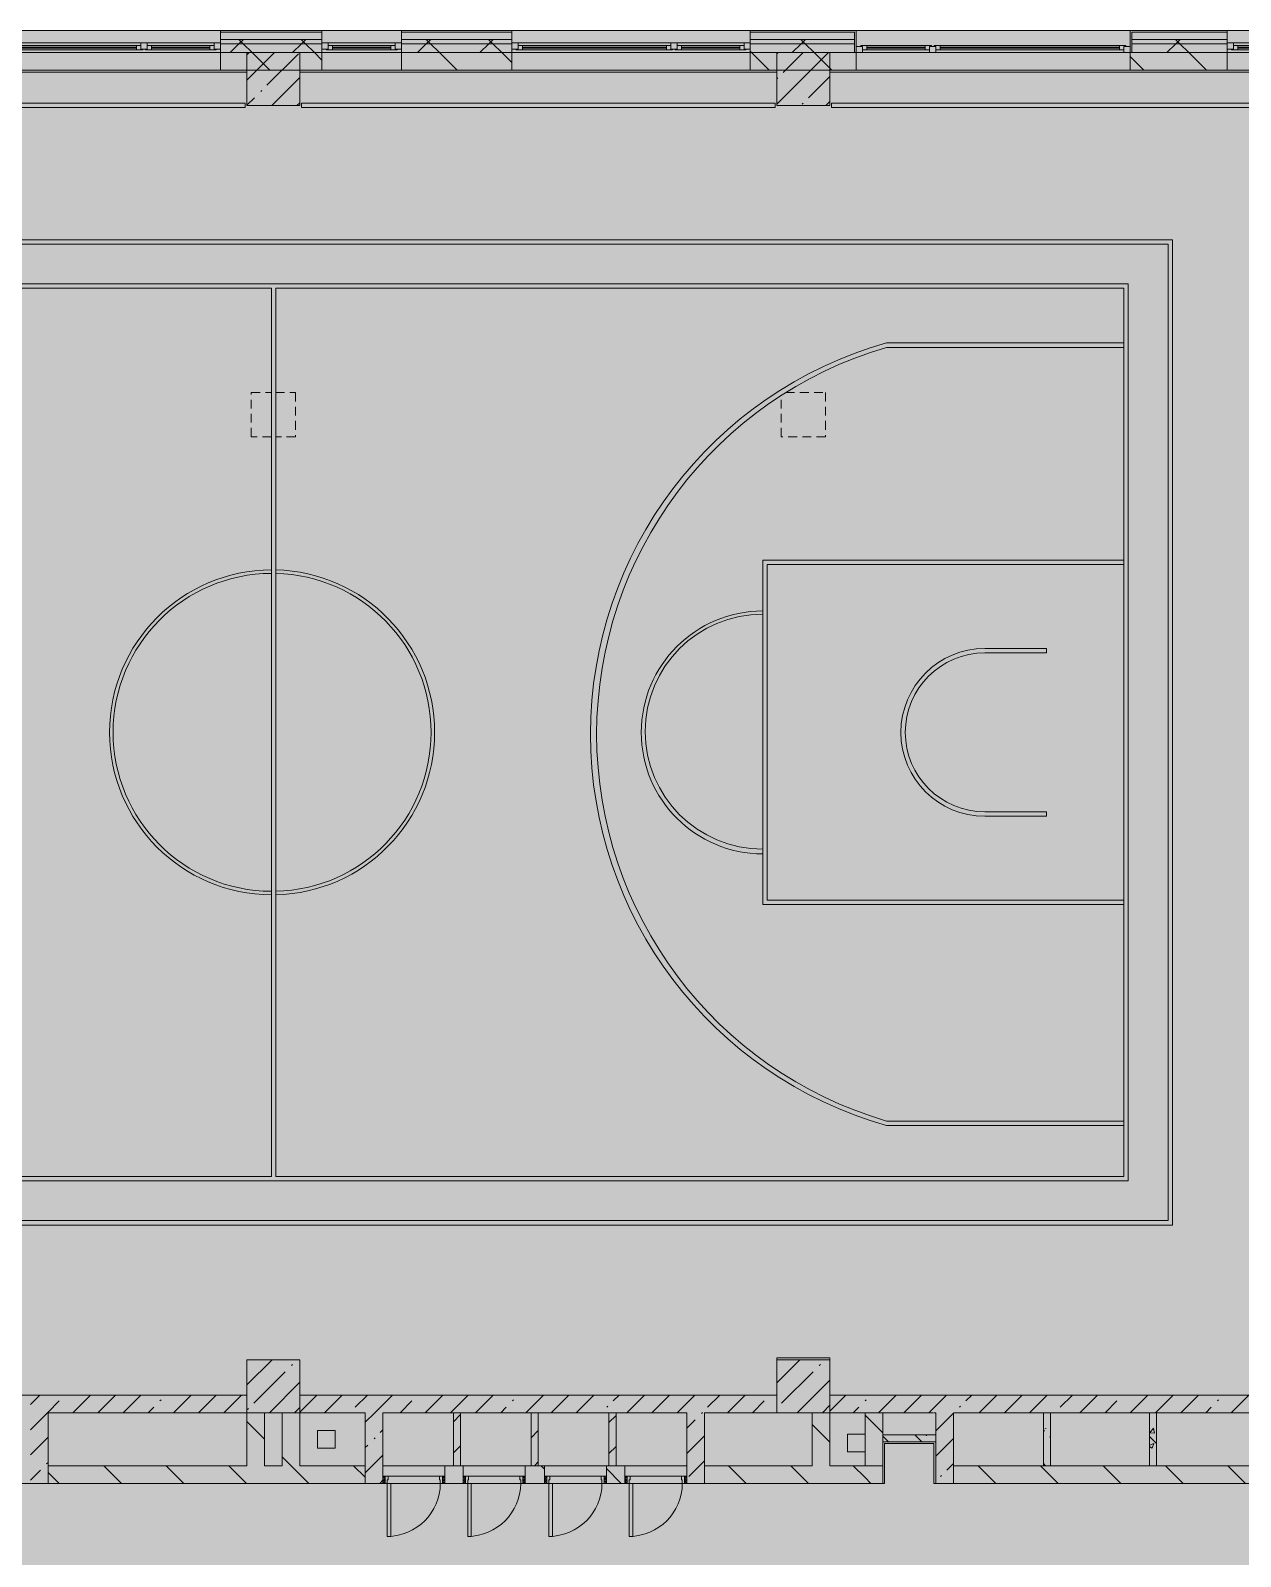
# Model space of a CAD drawing. Header units: millimetres. Extents: x 35143 to 244272, y -8553 to 29000.
# Drawn here: x 168972 to 182672, y 10072 to 27350 of the extents above; entities that cross this region are included whole.
import ezdxf

# ---------------------------------------------------------------- set-up
doc = ezdxf.new("R2010")
doc.units = ezdxf.units.MM
doc.linetypes.add('200_ШТРИХ__ш1_п0_6_', pattern=[160, 100, -60])
doc.layers.add('A-DETL-GENF-6', color=7, linetype='Continuous', lineweight=9, true_color=0xc0c0c0, transparency=0.4)
for name, color, linetype, lineweight in [('A-DETL-MBND-1', 7, '200_ШТРИХ__ш1_п0_6_', 9), ('A-WALL-4', 7, 'Continuous', 5), ('I-WALL-5', 7, 'Continuous', 5), ('S-COLS-1', 7, 'Continuous', 5)]:
    doc.layers.add(name, color=color, linetype=linetype, lineweight=lineweight)
for name, color, linetype, lineweight, true_color in [('A-DOOR-3', 7, 'Continuous', 5, 0xaaaaaa), ('A-DOOR-4', 7, 'Continuous', 5, 0xe2e2e2), ('A-DOOR-5', 7, 'Continuous', 5, 0xb7b7b7), ('A-DOOR-FRAM-3', 7, 'Continuous', 5, 0xe2e2e2), ('A-DOOR-FRAM-4', 7, 'Continuous', 5, 0xaaaaaa), ('A-DOOR-FRAM-5', 7, 'Continuous', 5, 0xb7b7b7), ('A-FLOR-3', 7, 'Continuous', 5, 0xb7b7b7), ('A-GLAZ-2', 7, 'Continuous', 5, 0x737373), ('A-WALL-5', 7, 'Continuous', 9, 0x737373), ('A-WALL-6', 7, 'Continuous', 5, 0x737373), ('I-WALL-6', 7, 'Continuous', 5, 0x737373), ('I-WALL-7', 7, 'Continuous', 5, 0x787878), ('S-COLS-2', 7, 'Continuous', 5, 0x737373)]:
    doc.layers.add(name, color=color, linetype=linetype, lineweight=lineweight, true_color=true_color)
pattern_1 = [(135, (117261.9, 0), (-353.5534, -353.5534), [])]
pattern_2 = [(45, (117261.88, 0), (-285.1231, 285.1231), []), (45, (117547, 0), (-285.1231, 285.1231), [504.031, -100.806, 16.764, -84.042])]
pattern_3 = [(45, (117261.9, 0), (-353.5534, 353.5534), []), (135, (117261.9, 0), (-353.5534, -353.5534), [])]
pattern_4 = [(135, (117261.9, 0), (-377.1708, -377.1708), [533.4, -88.9, 17.78, -88.9]), (135, (117261.9, 376.94), (-377.1708, -377.1708), []), (50, (117261.9, 0), (637.6445, -55.7866), [66.675, -733.425]), (355, (117261.9, 0), (-123.3494, 668.699), [53.34, -586.74]), (100.451, (117315, -4.65), (514.299, 612.908), [56.665, -623.315]), (46.184, (117261.9, 177.8), (948.776, -147.15), [100.012, -1100.137]), (96.636, (117340.9, 165.5), (830.909, 865.997), [84.998, -934.973]), (351.184, (117261.9, 177.8), (830.918, 865.988), [80.01, -880.11]), (21, (117350.8, 133.35), (530.6506, -357.9283), [66.675, -733.425]), (326, (117350.8, 133.35), (216.308, 644.6585), [53.34, -586.74]), (71.451, (117395, 103.5), (746.9596, 286.7243), [56.665, -623.315]), (37.5, (117261.88, 0), (10.8105, 295.9426), [16.764, -562.864, 16.764, -578.866, -588.962]), (37.5, (117261.88, 0), (10.8105, 295.9426), [-1175.258, 16.764, -572.198]), (7.5, (117261.88, 0), (233.8692, 350.6318), [16.764, -322.834, 16.764, -549.529, -224.472]), (7.5, (117261.88, 0), (233.8692, 350.6318), [-905.891, 16.764, -207.708]), (327.5, (117063.63, 0), (474.5678, -20.0513), [16.764, -205.486, 16.764, -676.656, -920.115]), (327.5, (117063.63, 0), (474.5678, -20.0513), [-915.67, 16.764, -903.351]), (317.5, (116974.73, 0), (518.4522, 88.9934), [16.764, -272.161, 16.764, -443.738, -653.415]), (317.5, (116974.73, 0), (518.4522, 88.9934), [-749.427, 16.764, -636.651])]
pattern_5 = [(45, (117261.88, 0), (-176.7767, 176.7767), [])]
pattern_6 = [(135, (1951.41, 164.685), (-14.14214, -14.14214), []), (225, (1951.41, 164.685), (14.14214, -14.14214), [])]
pattern_7 = [(45, (-171.384, 164.685), (-14.1421, 14.1421), []), (135, (-171.384, 164.685), (-14.1421, -14.1421), [])]

# ---------------------------------------------------------------- blocks, each defined once
blk = doc.blocks.new('BSC_Колонна _Прямоугольная - 600х600-23205375-2_1_2_птичка')
at = {"layer": 'S-COLS-1'}
h = blk.add_hatch(dxfattribs=at)
h.set_pattern_fill('FP_102', color=256, style=0, pattern_type=2)
h.set_pattern_definition([(45, (-54460, -12000), (-285.123, 285.123), []), (45, (-54174.88, -12000), (-285.123, 285.123), [504.031, -100.806, 16.764, -84.042])])
h.paths.add_polyline_path([(-300, -300), (300, -300), (300, 300), (-300, 300)])
at = {"layer": 'S-COLS-2'}
for p, q in [((300, 300), (-300, 300)), ((-300, 300), (-300, -300)), ((300, -300), (300, 300)), ((-300, -300), (300, -300))]:
    blk.add_line(p, q, dxfattribs=at)
blk = doc.blocks.new('BSC_Колонна _Прямоугольная - 600х600-V107-2_1_2_птичка')
at = {"layer": 'S-COLS-1'}
h = blk.add_hatch(dxfattribs=at)
h.set_pattern_fill('FP_115', color=256, style=0, pattern_type=2)
h.set_pattern_definition([(45, (-60460, -12000), (-285.1231, 285.1231), []), (45, (-60174.88, -12000), (-285.1231, 285.1231), [504.031, -100.806, 16.764, -84.042])])
h.paths.add_polyline_path([(-300, -300), (300, -300), (300, 300), (-300, 300), (-300, -201)])
at = {"layer": 'S-COLS-2'}
for p, q in [((300, 300), (-300, 300)), ((-300, 300), (-300, -300)), ((300, -300), (300, 300)), ((-300, -300), (300, -300))]:
    blk.add_line(p, q, dxfattribs=at)
blk = doc.blocks.new('120_Окно_СКБ_2Ст - 120_Окно_СКБ_2Ст 2700х2500 _мал створка справа_ 2-23206922-2_1_2_птичка')
at = {"layer": 'A-GLAZ-2'}
for p, q in [((-1350, -75), (-1350, -5)), ((-1350, -5), (-1280, -5)), ((1350, -5), (-1350, -5)), ((-1280, -75), (-1350, -75)), ((-1350, -75), (-1300, -75)), ((-1280, -75), (-1300, -75)), ((-1300, -75), (-1300, -85)), ((-1300, -85), (470, -85)), ((470, -85), (-1300, -85)), ((-1280, -5), (-1280, -75)), ((450, -35), (-1280, -35)), ((-1280, -35), (-1280, -75)), ((-1230, -85), (-1230, -35)), ((-1230, -55), (400, -55)), ((400, -65), (-1230, -65)), ((400, -85), (400, -35)), ((450, -75), (450, -5)), ((450, -5), (520, -5)), ((450, -75), (450, -35)), ((520, -75), (450, -75)), ((470, -75), (450, -75)), ((470, -75), (500, -75)), ((470, -85), (470, -75)), ((520, -75), (500, -75)), ((500, -75), (500, -85)), ((500, -85), (1300, -85)), ((1300, -85), (500, -85)), ((520, -5), (520, -75)), ((1280, -35), (520, -35)), ((520, -35), (520, -75)), ((570, -85), (570, -35)), ((570, -55), (1230, -55)), ((1230, -65), (570, -65)), ((1230, -85), (1230, -35)), ((1280, -75), (1280, -5)), ((1280, -5), (1350, -5)), ((1280, -75), (1280, -35)), ((1350, -75), (1280, -75)), ((1300, -75), (1280, -75)), ((1300, -75), (1350, -75)), ((1300, -85), (1300, -75)), ((1350, -5), (1350, -75))]:
    blk.add_line(p, q, dxfattribs=at)
blk = doc.blocks.new('120_Окно_СКБ_2Ст - 120_Окно_СКБ_2Ст 3100х2500 _мал_створка слева_ 2-19089248-2_1_2_птичка')
at = {"layer": 'A-GLAZ-2'}
for p, q in [((-1550, -75), (-1550, -5)), ((-1550, -5), (-1480, -5)), ((1550, -5), (-1550, -5)), ((-1480, -75), (-1550, -75)), ((-1550, -75), (-1500, -75)), ((-1480, -75), (-1500, -75)), ((-1500, -75), (-1500, -85)), ((-1500, -85), (670, -85)), ((670, -85), (-1500, -85)), ((-1480, -5), (-1480, -75)), ((650, -35), (-1480, -35)), ((-1480, -35), (-1480, -75)), ((-1430, -85), (-1430, -35)), ((-1430, -55), (600, -55)), ((600, -65), (-1430, -65)), ((600, -85), (600, -35)), ((650, -75), (650, -5)), ((650, -5), (720, -5)), ((650, -75), (650, -35)), ((720, -75), (650, -75)), ((670, -75), (650, -75)), ((670, -75), (700, -75)), ((670, -85), (670, -75)), ((720, -75), (700, -75)), ((700, -75), (700, -85)), ((700, -85), (1500, -85)), ((1500, -85), (700, -85)), ((720, -5), (720, -75)), ((1480, -35), (720, -35)), ((720, -35), (720, -75)), ((770, -85), (770, -35)), ((770, -55), (1430, -55)), ((1430, -65), (770, -65)), ((1430, -85), (1430, -35)), ((1480, -75), (1480, -5)), ((1480, -5), (1550, -5)), ((1480, -75), (1480, -35)), ((1550, -75), (1480, -75)), ((1500, -75), (1480, -75)), ((1500, -75), (1550, -75)), ((1500, -85), (1500, -75)), ((1550, -5), (1550, -75))]:
    blk.add_line(p, q, dxfattribs=at)
blk = doc.blocks.new('120_Окно_СКБ_2Ст - 120_Окно_СКБ_2Ст 3100х2500 _мал_створка слева_-22274797-2_1_2_птичка')
at = {"layer": 'A-GLAZ-2'}
for p, q in [((-1550, 45), (-1550, 115)), ((-1550, 115), (-1480, 115)), ((1550, 115), (-1550, 115)), ((-1480, 45), (-1550, 45)), ((-1550, 45), (-1500, 45)), ((-1480, 45), (-1500, 45)), ((-1500, 45), (-1500, 35)), ((-1500, 35), (670, 35)), ((670, 35), (-1500, 35)), ((-1480, 115), (-1480, 45)), ((650, 85), (-1480, 85)), ((-1480, 85), (-1480, 45)), ((-1430, 35), (-1430, 85)), ((-1430, 65), (600, 65)), ((600, 55), (-1430, 55)), ((600, 35), (600, 85)), ((650, 45), (650, 115)), ((650, 115), (720, 115)), ((650, 45), (650, 85)), ((720, 45), (650, 45)), ((670, 45), (650, 45)), ((670, 45), (700, 45)), ((670, 35), (670, 45)), ((720, 45), (700, 45)), ((700, 45), (700, 35)), ((700, 35), (1500, 35)), ((1500, 35), (700, 35)), ((720, 115), (720, 45)), ((1480, 85), (720, 85)), ((720, 85), (720, 45)), ((770, 35), (770, 85)), ((770, 65), (1430, 65)), ((1430, 55), (770, 55)), ((1430, 35), (1430, 85)), ((1480, 45), (1480, 115)), ((1480, 115), (1550, 115)), ((1480, 45), (1480, 85)), ((1550, 45), (1480, 45)), ((1500, 45), (1480, 45)), ((1500, 45), (1550, 45)), ((1500, 35), (1500, 45)), ((1550, 115), (1550, 45))]:
    blk.add_line(p, q, dxfattribs=at)
blk = doc.blocks.new('BSC_Колонна _Прямоугольная - 500х500-33455413-2_1_2_птичка')
at = {"layer": 'A-DETL-MBND-1'}
for p, q in [((-250, 250), (-23, 250)), ((-250, -250), (-250, 250)), ((27, 250), (250, 250)), ((250, 250), (250, -250)), ((-23, -250), (-250, -250)), ((250, -250), (27, -250))]:
    blk.add_line(p, q, dxfattribs=at)
blk = doc.blocks.new('120_Окно_СКБ_1Ст - 120_Окно_СКБ_1Ст 900х2500_h_-19906774-2_1_2_птичка')
at = {"layer": 'A-GLAZ-2'}
for p, q in [((-450, -75), (-450, -5)), ((-450, -5), (-380, -5)), ((450, -5), (-450, -5)), ((-380, -75), (-450, -75)), ((-450, -75), (-400, -75)), ((-380, -75), (-400, -75)), ((-400, -75), (-400, -85)), ((-400, -85), (400, -85)), ((400, -85), (-400, -85)), ((-380, -5), (-380, -75)), ((380, -35), (-380, -35)), ((-380, -35), (-380, -75)), ((-330, -85), (-330, -35)), ((-330, -55), (330, -55)), ((330, -65), (-330, -65)), ((330, -85), (330, -35)), ((380, -75), (380, -5)), ((380, -5), (450, -5)), ((380, -75), (380, -35)), ((450, -75), (380, -75)), ((400, -75), (380, -75)), ((400, -75), (450, -75)), ((400, -85), (400, -75)), ((450, -5), (450, -75))]:
    blk.add_line(p, q, dxfattribs=at)
blk = doc.blocks.new('110_Дверь_СКБ_1Ст - д-18 700x2100h_Технический шкаф ЭОМ и СС-V163-2_1_2_птичка')
at = {"layer": 'A-DOOR-3'}
h = blk.add_hatch(dxfattribs=at)
h.set_pattern_fill('FP_50', color=256, style=0, pattern_type=2)
h.set_pattern_definition(pattern_6)
h.paths.add_polyline_path([(362.5, 100), (337.5, 100), (337.5, 20), (362.5, 20)])
at = {"layer": 'A-DOOR-4'}
h = blk.add_hatch(color=256, dxfattribs=at)
h.paths.add_polyline_path([(-312.5, 100), (-312.5, 20), (-277.5, 20), (-277.5, 60), (-287.5, 60), (-287.5, 100), (-300.5, 100)])
h.paths.add_polyline_path([(312.5, 100), (312.5, 60), (302.5, 60), (302.5, 20), (337.5, 20), (337.5, 100)])
at = {"layer": 'A-DOOR-FRAM-3'}
blk.add_hatch(color=256, dxfattribs=at).paths.add_polyline_path([(272.5, 700), (272.5, 100), (312.5, 100), (312.5, 700)])
at = {"layer": 'A-DOOR-FRAM-4'}
h = blk.add_hatch(dxfattribs=at)
h.set_pattern_fill('FP_51', color=256, style=0, pattern_type=2)
h.set_pattern_definition(pattern_7)
h.paths.add_polyline_path([(-312.5, 100), (-337.5, 100), (-337.5, 20), (-312.5, 20)])
at = {"layer": 'A-DOOR-5'}
for p, q in [((312.5, 700), (272.5, 700)), ((272.5, 700), (272.5, 100)), ((312.5, 100), (312.5, 700)), ((272.5, 100), (312.5, 100))]:
    blk.add_line(p, q, dxfattribs=at)
blk.add_arc((312.5, 100), 600, 90, 180, dxfattribs=at)
at = {"layer": 'A-DOOR-FRAM-5'}
for p, q in [((-312.5, 100), (-337.5, 100)), ((-337.5, 100), (-337.5, 20)), ((-337.5, 20), (-312.5, 20)), ((-287.5, 100), (-312.5, 100)), ((-312.5, 100), (-312.5, 20)), ((-312.5, 20), (-312.5, 100)), ((-312.5, 20), (-277.5, 20)), ((-287.5, 60), (-287.5, 100)), ((-287.5, 100), (272.5, 100)), ((-277.5, 60), (-287.5, 60)), ((-277.5, 20), (-277.5, 60)), ((302.5, 20), (-277.5, 20)), ((312.5, 60), (302.5, 60)), ((302.5, 60), (302.5, 20)), ((302.5, 20), (337.5, 20)), ((312.5, 100), (312.5, 60)), ((337.5, 100), (312.5, 100)), ((337.5, 20), (337.5, 100)), ((362.5, 100), (337.5, 100)), ((337.5, 100), (337.5, 20)), ((337.5, 20), (362.5, 20)), ((362.5, 20), (362.5, 100))]:
    blk.add_line(p, q, dxfattribs=at)
blk = doc.blocks.new('110_Дверь_СКБ_1Ст - д-18 700x2100h_Технический шкаф ЭОМ и СС-V164-2_1_2_птичка')
at = {"layer": 'A-DOOR-3'}
h = blk.add_hatch(dxfattribs=at)
h.set_pattern_fill('FP_50', color=256, style=0, pattern_type=2)
h.set_pattern_definition(pattern_6)
h.paths.add_polyline_path([(362.5, 100), (337.5, 100), (337.5, 20), (362.5, 20)])
at = {"layer": 'A-DOOR-4'}
h = blk.add_hatch(color=256, dxfattribs=at)
h.paths.add_polyline_path([(312.5, 100), (312.5, 60), (302.5, 60), (302.5, 20), (337.5, 20), (337.5, 100)])
h.paths.add_polyline_path([(-287.5, 100), (-312.5, 100), (-312.5, 20), (-277.5, 20), (-277.5, 60), (-287.5, 60)])
at = {"layer": 'A-DOOR-FRAM-3'}
blk.add_hatch(color=256, dxfattribs=at).paths.add_polyline_path([(272.5, 700), (272.5, 100), (312.5, 100), (312.5, 700)])
at = {"layer": 'A-DOOR-FRAM-4'}
h = blk.add_hatch(dxfattribs=at)
h.set_pattern_fill('FP_51', color=256, style=0, pattern_type=2)
h.set_pattern_definition(pattern_7)
h.paths.add_polyline_path([(-318, 100), (-337.5, 100), (-337.5, 20), (-312.5, 20), (-312.5, 100)])
at = {"layer": 'A-DOOR-5'}
for p, q in [((312.5, 700), (272.5, 700)), ((272.5, 700), (272.5, 100)), ((312.5, 100), (312.5, 700)), ((272.5, 100), (312.5, 100))]:
    blk.add_line(p, q, dxfattribs=at)
blk.add_arc((312.5, 100), 600, 90, 180, dxfattribs=at)
at = {"layer": 'A-DOOR-FRAM-5'}
for p, q in [((-312.5, 100), (-337.5, 100)), ((-337.5, 100), (-337.5, 20)), ((-337.5, 20), (-312.5, 20)), ((-287.5, 100), (-312.5, 100)), ((-312.5, 100), (-312.5, 20)), ((-312.5, 20), (-312.5, 100)), ((-312.5, 20), (-277.5, 20)), ((-287.5, 60), (-287.5, 100)), ((-287.5, 100), (272.5, 100)), ((-277.5, 60), (-287.5, 60)), ((-277.5, 20), (-277.5, 60)), ((302.5, 20), (-277.5, 20)), ((312.5, 60), (302.5, 60)), ((302.5, 60), (302.5, 20)), ((302.5, 20), (337.5, 20)), ((312.5, 100), (312.5, 60)), ((337.5, 100), (312.5, 100)), ((337.5, 20), (337.5, 100)), ((362.5, 100), (337.5, 100)), ((337.5, 100), (337.5, 20)), ((337.5, 20), (362.5, 20)), ((362.5, 20), (362.5, 100))]:
    blk.add_line(p, q, dxfattribs=at)
blk = doc.blocks.new('BSC_Колонна _Прямоугольная - 500х500-V175-2_1_2_птичка')
at = {"layer": 'A-DETL-MBND-1'}
for p, q in [((-250, -250), (-250, 216)), ((-198, 250), (250, 250)), ((250, 250), (250, -250)), ((250, -250), (-250, -250))]:
    blk.add_line(p, q, dxfattribs=at)

msp = doc.modelspace()

# ---------------------------------------------------------------- hatches: boundary and pattern name
at = {"layer": 'A-DETL-GENF-6'}
msp.add_hatch(color=256, dxfattribs=at).paths.add_polyline_path([(193102.8, -280), (193121.9, -280), (193121.9, 3300), (202121.9, 3300), (202121.9, 27350), (159171.9, 27350), (159171.9, 23778), (156021.9, 23778), (156021.9, -280), (192175.3, -280)])
at = {"layer": 'A-WALL-4'}
h = msp.add_hatch(dxfattribs=at)
h.set_pattern_fill('FP_87', color=256, style=0, pattern_type=2)
h.set_pattern_definition(pattern_3)
h.paths.add_polyline_path([(202065.7, 27200), (202121.9, 27200), (202121.9, 27250), (197611.9, 27250), (197611.9, 27200), (201450.5, 27200)])
h.paths.add_polyline_path([(194030.3, 27200), (195111.9, 27200), (195111.9, 27250), (193601.9, 27250), (193601.9, 27200)])
h.paths.add_polyline_path([(184755.1, 27200), (185221.9, 27200), (185218.9, 27250), (183421.9, 27250), (183421.9, 27200), (183827.6, 27200)])
h.paths.add_polyline_path([(186121.9, 27200), (191501.9, 27200), (191501.9, 27250), (186121.9, 27250)])
h.paths.add_polyline_path([(182521.9, 27200), (182521.9, 27250), (181441.9, 27250), (181441.9, 27200), (182217.1, 27200)])
h.paths.add_polyline_path([(166922.2, 27200), (168022.1, 27200), (168022.1, 27250), (166922.2, 27250)])
h.paths.add_polyline_path([(177121.9, 27200), (178301.9, 27200), (178301.9, 27250), (177121.9, 27250)])
h.paths.add_polyline_path([(174421.9, 27200), (174421.9, 27250), (173171.8, 27250), (173171.8, 27200), (174088.7, 27200)])
h.paths.add_polyline_path([(171769.9, 27200), (172271.8, 27200), (172271.8, 27250), (171122.1, 27250), (171122.1, 27200)])
h.paths.add_polyline_path([(159321.9, 27200), (161668.9, 27200), (161668.9, 27250), (159271.9, 27250), (159271.9, 27200)])
h.paths.add_polyline_path([(166022.2, 27200), (166022.2, 27250), (164768.9, 27250), (164768.9, 27200), (165277.2, 27200)])
h = msp.add_hatch(dxfattribs=at)
h.set_pattern_fill('FP_87', color=256, style=0, pattern_type=2)
h.set_pattern_definition(pattern_3)
h.paths.add_polyline_path([(201461.9, 27100), (202121.9, 27100), (202121.9, 27200), (197611.9, 27200), (197611.9, 27100), (201450.5, 27100)])
h.paths.add_polyline_path([(184755.1, 27100), (185221.9, 27100), (185218.9, 27200), (183421.9, 27200), (183421.9, 27100), (184021.9, 27100)])
h.paths.add_polyline_path([(182521.9, 27100), (182521.9, 27200), (181441.9, 27200), (181441.9, 27100), (182217.1, 27100)])
h.paths.add_polyline_path([(186121.9, 27100), (191501.9, 27100), (191501.9, 27200), (186121.9, 27200)])
h.paths.add_polyline_path([(195111.9, 27100), (195111.9, 27200), (193601.9, 27200), (193601.9, 27100), (194957.9, 27100)])
h.paths.add_polyline_path([(174421.9, 27100), (174421.9, 27200), (173171.8, 27200), (173171.8, 27100), (174088.7, 27100)])
h.paths.add_polyline_path([(178301.9, 27100), (178301.9, 27200), (177121.9, 27200), (177121.9, 27100), (178262.5, 27100)])
h.paths.add_polyline_path([(171122.1, 27100), (172271.8, 27100), (172271.8, 27200), (171122.1, 27200)])
h.paths.add_polyline_path([(161668.9, 27100), (161668.9, 27200), (159321.9, 27200), (159321.9, 27100), (160639.6, 27100)])
h.paths.add_polyline_path([(164768.9, 27100), (166022.2, 27100), (166022.2, 27200), (164768.9, 27200)])
h.paths.add_polyline_path([(166922.2, 27100), (168022.1, 27100), (168022.1, 27200), (166922.2, 27200)])
at = {"layer": 'I-WALL-5'}
h = msp.add_hatch(dxfattribs=at)
h.set_pattern_fill('FP_98', color=256, style=0, pattern_type=2)
h.set_pattern_definition(pattern_1)
h.paths.add_polyline_path([(197611.9, 26900), (197911.9, 26900), (197911.9, 27100), (197611.9, 27100), (197611.9, 26974.9)])
h.paths.add_polyline_path([(201461.9, 26900), (201461.9, 27100), (198411.9, 27100), (198411.9, 26900), (201450.5, 26900)])
h.paths.add_polyline_path([(190801.9, 26900), (190801.9, 27100), (188071.9, 27100), (188071.9, 26900), (190320.3, 26900)])
h.paths.add_polyline_path([(185221.9, 26900), (185218.9, 27100), (184021.9, 27100), (184021.9, 26900), (185218.9, 26900)])
h.paths.add_polyline_path([(191501.9, 26900), (191501.9, 27100), (191301.9, 27100), (191301.9, 26900)])
h.paths.add_polyline_path([(186121.9, 26900), (187571.9, 26900), (187571.9, 27100), (186121.9, 27100)])
h.paths.add_polyline_path([(194011.9, 26900), (194011.9, 27100), (193601.9, 27100), (193601.9, 26900)])
h.paths.add_polyline_path([(195111.9, 26900), (195111.9, 27100), (194511.9, 27100), (194511.9, 26900), (194957.9, 26900)])
h.paths.add_polyline_path([(173624.9, 26900), (174421.9, 26900), (174421.9, 27100), (173171.8, 27100), (173171.8, 26900)])
h.paths.add_polyline_path([(171122.1, 26900), (172271.8, 26900), (172271.8, 27100), (171122.1, 27100)])
h.paths.add_polyline_path([(177121.9, 26900), (178321.9, 26900), (178321.9, 27100), (177121.9, 27100)])
h.paths.add_polyline_path([(181726.7, 26900), (182521.9, 26900), (182521.9, 27100), (181421.9, 27100), (181421.9, 26900)])
h.paths.add_polyline_path([(167626.7, 26900), (168022.1, 26900), (168022.1, 27100), (167626.7, 27100)])
h = msp.add_hatch(dxfattribs=at)
h.set_pattern_fill('FP_98', color=256, style=0, pattern_type=2)
h.set_pattern_definition(pattern_1)
h.paths.add_polyline_path([(168059.8, 11700), (168971.9, 11700), (168971.9, 11900), (166021.9, 11900), (166021.9, 11700), (167132.3, 11700)])
h.paths.add_polyline_path([(160021.9, 11700), (162497.6, 11700), (162494.7, 11900), (160021.9, 11900)])
h.paths.add_polyline_path([(163947.6, 11700), (165421.9, 11700), (165421.9, 11900), (163947.6, 11900), (163947.6, 11799.5)])
h = msp.add_hatch(dxfattribs=at)
h.set_pattern_fill('FP_95', color=256, style=0, pattern_type=2)
h.set_pattern_definition(pattern_2)
h.paths.add_polyline_path([(168971.9, 10900), (169171.9, 10900), (169171.9, 11900), (168971.9, 11900), (168971.9, 11100)])
h = msp.add_hatch(dxfattribs=at)
h.set_pattern_fill('FP_95', color=256, style=0, pattern_type=2)
h.set_pattern_definition(pattern_2)
h.paths.add_polyline_path([(171421.9, 11700), (171421.9, 11900), (169171.9, 11900), (169171.9, 11700), (169914.8, 11700)])
h = msp.add_hatch(dxfattribs=at)
h.set_pattern_fill('FP_95', color=256, style=0, pattern_type=2)
h.set_pattern_definition(pattern_2)
h.paths.add_polyline_path([(172961.9, 11700), (177421.9, 11700), (177421.9, 11900), (172021.9, 11900), (172021.9, 11700), (172761.9, 11700)])
h.paths.add_polyline_path([(181721.9, 11700), (183421.9, 11700), (183421.9, 11900), (178021.9, 11900), (178021.9, 11700), (181641.9, 11700)])
h = msp.add_hatch(dxfattribs=at)
h.set_pattern_fill('FP_98', color=256, style=0, pattern_type=2)
h.set_pattern_definition(pattern_1)
h.paths.add_polyline_path([(171621.9, 11100), (171621.9, 11700), (171421.9, 11700), (171421.9, 11100)])
h = msp.add_hatch(dxfattribs=at)
h.set_pattern_fill('FP_98', color=256, style=0, pattern_type=2)
h.set_pattern_definition(pattern_1)
h.paths.add_polyline_path([(171821.9, 11100), (172021.9, 11100), (172021.9, 11700), (171821.9, 11700), (171821.9, 11221)])
h = msp.add_hatch(dxfattribs=at)
h.set_pattern_fill('FP_95', color=256, style=0, pattern_type=2)
h.set_pattern_definition(pattern_2)
h.paths.add_polyline_path([(172761.9, 10900), (172961.9, 10900), (172961.9, 11700), (172761.9, 11700), (172761.9, 10980)])
h = msp.add_hatch(dxfattribs=at)
h.set_pattern_fill('FP_99', color=256, style=0, pattern_type=2)
h.set_pattern_definition(pattern_5)
h.paths.add_polyline_path([(173841.1, 11100), (173841.1, 11700), (173761.1, 11700), (173761.1, 11100)])
h = msp.add_hatch(dxfattribs=at)
h.set_pattern_fill('FP_99', color=256, style=0, pattern_type=2)
h.set_pattern_definition(pattern_5)
h.paths.add_polyline_path([(174721.1, 11100), (174721.1, 11700), (174641.1, 11700), (174641.1, 11100)])
h = msp.add_hatch(dxfattribs=at)
h.set_pattern_fill('FP_99', color=256, style=0, pattern_type=2)
h.set_pattern_definition(pattern_5)
h.paths.add_polyline_path([(175601.1, 11100), (175601.1, 11700), (175521.1, 11700), (175521.1, 11100)])
h = msp.add_hatch(dxfattribs=at)
h.set_pattern_fill('FP_95', color=256, style=0, pattern_type=2)
h.set_pattern_definition(pattern_2)
h.paths.add_polyline_path([(176601.9, 10900), (176601.9, 11700), (176401.9, 11700), (176407.5, 10900)])
h = msp.add_hatch(dxfattribs=at)
h.set_pattern_fill('FP_98', color=256, style=0, pattern_type=2)
h.set_pattern_definition(pattern_1)
h.paths.add_polyline_path([(178021.9, 11100), (178021.9, 11700), (177821.9, 11700), (177821.9, 11100)])
h = msp.add_hatch(dxfattribs=at)
h.set_pattern_fill('FP_98', color=256, style=0, pattern_type=2)
h.set_pattern_definition(pattern_1)
h.paths.add_polyline_path([(178621.9, 11100), (178621.9, 11700), (178421.9, 11700), (178421.9, 11100)])
h = msp.add_hatch(dxfattribs=at)
h.set_pattern_fill('FP_98', color=256, style=0, pattern_type=2)
h.set_pattern_definition(pattern_1)
h.paths.add_polyline_path([(178421.9, 10900), (178621.9, 10900), (178621.9, 11700), (178421.9, 11700), (178421.9, 11100)])
h = msp.add_hatch(dxfattribs=at)
h.set_pattern_fill('FP_95', color=256, style=0, pattern_type=2)
h.set_pattern_definition(pattern_2)
h.paths.add_polyline_path([(179421.9, 10900), (179421.9, 11700), (179221.9, 11700), (179221.9, 10900)])
h = msp.add_hatch(dxfattribs=at)
h.set_pattern_fill('FP_98', color=256, style=0, pattern_type=2)
h.set_pattern_definition(pattern_1)
h.paths.add_polyline_path([(178421.9, 10900), (178421.9, 11100), (176601.9, 11100), (176601.9, 10900), (177335, 10900)])
h.paths.add_polyline_path([(171769.9, 10900), (172761.9, 10900), (172761.9, 11100), (169171.9, 11100), (169171.9, 10900), (169914.8, 10900)])
h.paths.add_polyline_path([(173661.9, 10900), (173871.9, 10900), (173871.9, 11100), (173661.9, 11100), (173661.9, 10980)])
h.paths.add_polyline_path([(175491.9, 10900), (175701.9, 10900), (175701.9, 11100), (175491.9, 11100), (175491.9, 10980)])
h.paths.add_polyline_path([(174791.9, 10900), (174791.9, 11100), (174571.9, 11100), (174571.9, 10900)])
h.paths.add_polyline_path([(164522.6, 10900), (168971.9, 10900), (168971.9, 11100), (164522.6, 11100)])
h = msp.add_hatch(dxfattribs=at)
h.set_pattern_fill('FP_98', color=256, style=0, pattern_type=2)
h.set_pattern_definition(pattern_1)
h.paths.add_polyline_path([(183821.9, 10900), (183821.9, 11100), (179421.9, 11100), (179421.9, 10900), (181045.1, 10900)])
at = {"layer": 'I-WALL-7'}
h = msp.add_hatch(dxfattribs=at)
h.set_pattern_fill('FP_104', color=256, style=0, pattern_type=2)
h.set_pattern_definition(pattern_4)
h.paths.add_polyline_path([(180521.9, 11100), (180521.9, 11700), (180441.9, 11700), (180441.9, 11100)])
h = msp.add_hatch(dxfattribs=at)
h.set_pattern_fill('FP_104', color=256, style=0, pattern_type=2)
h.set_pattern_definition(pattern_4)
h.paths.add_polyline_path([(181721.9, 11100), (181721.9, 11700), (181641.9, 11700), (181641.9, 11100)])
h = msp.add_hatch(dxfattribs=at)
h.set_pattern_fill('FP_104', color=256, style=0, pattern_type=2)
h.set_pattern_definition(pattern_4)
h.paths.add_polyline_path([(179221.9, 11370), (179221.9, 11450), (178621.9, 11450), (178621.9, 11370), (179190, 11370)])
at = {"layer": 'S-COLS-1'}
h = msp.add_hatch(dxfattribs=at)
h.set_pattern_fill('FP_95', color=256, style=0, pattern_type=2)
h.set_pattern_definition(pattern_2)
h.paths.add_polyline_path([(172021.9, 26500), (172021.9, 27100), (171421.9, 27100), (171421.9, 26500), (171769.9, 26500)])
h = msp.add_hatch(dxfattribs=at)
h.set_pattern_fill('FP_95', color=256, style=0, pattern_type=2)
h.set_pattern_definition(pattern_2)
h.paths.add_polyline_path([(178021.9, 26500), (178021.9, 27100), (177421.9, 27100), (177421.9, 26500)])

# ---------------------------------------------------------------- linework, layer by layer
at = {"layer": 'A-FLOR-3'}
for p, q in [((181901.9, 24981.3), (161545.5, 24981.3)), ((161595.5, 24931.3), (181851.9, 24931.3)), ((181851.9, 24931.3), (181851.9, 13874.4)), ((181901.9, 13824.4), (181901.9, 24981.3)), ((181401.9, 24481.3), (162045.5, 24481.3)), ((162095.5, 24431.3), (171698.7, 24431.3)), ((171698.7, 24431.3), (171698.7, 14374.4)), ((171748.7, 14374.4), (171748.7, 24431.3)), ((171748.7, 24431.3), (181351.9, 24431.3)), ((181351.9, 24431.3), (181351.9, 14374.4)), ((181401.9, 14324.4), (181401.9, 24481.3)), ((181351.9, 23812.8), (178662.2, 23812.8)), ((178662.2, 23762.8), (181351.9, 23762.8)), ((177262.2, 21352.8), (177262.2, 17452.8)), ((181351.9, 21352.8), (177262.2, 21352.8)), ((177312.2, 17502.8), (177312.2, 21302.8)), ((177312.2, 21302.8), (181351.9, 21302.8)), ((180476.9, 20352.8), (179776.9, 20352.8)), ((179776.9, 20302.8), (180476.9, 20302.8)), ((180476.9, 20302.8), (180476.9, 20352.8)), ((180476.9, 18502.8), (179776.9, 18502.8)), ((180476.9, 18452.8), (180476.9, 18502.8)), ((179776.9, 18452.8), (180476.9, 18452.8)), ((177262.2, 17452.8), (181351.9, 17452.8)), ((181351.9, 17502.8), (177312.2, 17502.8)), ((181351.9, 15002.8), (178662.2, 15002.8)), ((178662.2, 14952.8), (181351.9, 14952.8)), ((171698.7, 14374.4), (162095.5, 14374.4)), ((181351.9, 14374.4), (171748.7, 14374.4)), ((162045.5, 14324.4), (181401.9, 14324.4)), ((161545.5, 13824.4), (181901.9, 13824.4)), ((181851.9, 13874.4), (161595.5, 13874.4)), ((177421.9, 12300), (177421.9, 12320)), ((177421.9, 12320), (178021.9, 12320)), ((178021.9, 12320), (178021.9, 12300)), ((172221.9, 11500), (172421.9, 11500)), ((172221.9, 11300), (172221.9, 11500)), ((172421.9, 11500), (172421.9, 11300)), ((178221.9, 11457), (178421.9, 11457)), ((178221.9, 11257), (178221.9, 11457)), ((172421.9, 11300), (172221.9, 11300)), ((178421.9, 11257), (178221.9, 11257)), ((179200.9, 11350), (178641.9, 11350)), ((178641.9, 11350), (178641.9, 10900)), ((179200.9, 10900), (179200.9, 11350)), ((178641.9, 10900), (178621.9, 10900)), ((179221.9, 10900), (179200.9, 10900))]:
    msp.add_line(p, q, dxfattribs=at)
for centre, radius, start, end in [((179916.9, 19382.8), 4604.2, 105.81331, 254.18669), ((179946.4, 19382.8), 4564.4, 106.34112, 253.65888), ((171707, 19403.3), 1840, 90.26005, 180), ((171707, 19403.3), 1800, 90.26583, 180), ((171707, 19403.3), 1840, 0, 88.70133), ((171707, 19403.3), 1800, 0, 88.67247), ((177262.2, 19402.8), 1375, 90, 270), ((177262.2, 19411.7), 1330, 90, 270), ((179776.9, 19402.8), 950, 90, 270), ((179776.9, 19402.8), 900, 90, 270), ((171707, 19403.3), 1840, 180, 269.73995), ((171707, 19403.3), 1800, 180, 269.73417), ((171707, 19403.3), 1800, 271.32753, 360), ((171707, 19403.3), 1840, 271.29867, 360)]:
    msp.add_arc(centre, radius, start, end, dxfattribs=at)
at = {"layer": 'A-WALL-5'}
for p, q in [((172271.8, 27330), (171122.1, 27330)), ((174421.9, 27330), (173171.8, 27330)), ((178301.9, 27330), (177121.9, 27330)), ((178301.9, 27100), (178301.9, 27330)), ((181441.9, 27330), (181441.9, 27100)), ((182521.9, 27330), (181441.9, 27330)), ((172271.8, 27250), (171122.1, 27250)), ((172271.8, 27200), (171122.1, 27200)), ((174421.9, 27250), (173171.8, 27250)), ((174421.9, 27200), (173171.8, 27200)), ((178301.9, 27250), (177121.9, 27250)), ((178301.9, 27200), (177121.9, 27200)), ((182521.9, 27250), (181441.9, 27250)), ((182521.9, 27200), (181441.9, 27200)), ((172271.8, 27100), (171122.1, 27100)), ((174421.9, 27100), (173171.8, 27100)), ((178321.9, 27100), (177121.9, 27100)), ((182521.9, 27100), (181421.9, 27100)), ((173841.1, 11700), (173761.1, 11700)), ((174721.1, 11700), (174641.1, 11700)), ((175601.1, 11700), (175521.1, 11700)), ((178621.9, 11700), (178421.9, 11700)), ((180521.9, 11700), (180441.9, 11700)), ((181721.9, 11700), (181641.9, 11700)), ((178621.9, 11370), (178621.9, 11450)), ((179221.9, 11370), (179221.9, 11450)), ((169171.9, 10900), (169171.9, 11100)), ((172761.9, 10900), (172761.9, 11100)), ((173761.1, 11100), (173841.1, 11100)), ((174641.1, 11100), (174721.1, 11100)), ((175521.1, 11100), (175601.1, 11100)), ((176601.9, 10900), (176601.9, 11100)), ((179421.9, 10900), (179421.9, 11100)), ((180441.9, 11100), (180521.9, 11100)), ((181641.9, 11100), (181721.9, 11100))]:
    msp.add_line(p, q, dxfattribs=at)
at = {"layer": 'A-WALL-6'}
for p, q in [((193601.9, 27350), (166922.2, 27350)), ((171122.1, 27350), (171122.1, 27100)), ((172271.8, 27100), (172271.8, 27350)), ((173171.8, 27350), (173171.8, 27100)), ((174421.9, 27100), (174421.9, 27350)), ((177121.9, 27350), (177121.9, 27100)), ((178321.9, 27100), (178321.9, 27350)), ((181421.9, 27350), (181421.9, 27100)), ((182521.9, 27100), (182521.9, 27350))]:
    msp.add_line(p, q, dxfattribs=at)
at = {"layer": 'I-WALL-6'}
for p, q in [((168022.1, 27100), (171122.1, 27100)), ((171122.1, 27100), (171122.1, 26900)), ((172271.8, 26900), (172271.8, 27100)), ((172271.8, 27100), (173171.8, 27100)), ((173171.8, 27100), (173171.8, 26900)), ((174421.9, 26900), (174421.9, 27100)), ((174421.9, 27100), (177121.9, 27100)), ((177121.9, 27100), (177121.9, 26900)), ((178321.9, 26900), (178321.9, 27100)), ((178321.9, 27100), (181421.9, 27100)), ((181421.9, 27100), (181421.9, 26900)), ((182521.9, 26900), (182521.9, 27100)), ((182521.9, 27100), (183401.9, 27100)), ((171421.9, 26880), (166021.9, 26880)), ((183421.9, 26900), (167626.7, 26900)), ((177421.9, 26880), (172021.9, 26880)), ((183401.9, 26880), (178021.9, 26880)), ((166043.2, 26529), (171400.9, 26529)), ((171400.9, 26479), (166043.2, 26479)), ((171400.9, 26479), (171400.9, 26529)), ((172041.9, 26529), (177401.9, 26529)), ((172041.9, 26529), (172041.9, 26479)), ((177401.9, 26479), (172041.9, 26479)), ((177401.9, 26479), (177401.9, 26529)), ((178042.9, 26529), (183421.9, 26529)), ((178042.9, 26529), (178042.9, 26479)), ((183422.4, 26479), (178042.9, 26479)), ((171421.9, 11900), (166021.9, 11900)), ((177421.9, 11900), (172021.9, 11900)), ((183421.9, 11900), (178021.9, 11900)), ((169171.9, 11100), (169171.9, 11700)), ((169171.9, 11700), (171421.9, 11700)), ((171421.9, 11700), (171421.9, 11100)), ((171621.9, 11100), (171621.9, 11700)), ((171821.9, 11700), (171821.9, 11100)), ((172021.9, 11100), (172021.9, 11700)), ((172021.9, 11700), (172761.9, 11700)), ((172761.9, 11700), (172761.9, 11100)), ((172961.9, 10980), (172961.9, 11700)), ((172961.9, 11700), (173761.1, 11700)), ((173761.1, 11700), (173761.1, 11100)), ((173841.1, 11100), (173841.1, 11700)), ((173841.1, 11700), (174641.1, 11700)), ((174641.1, 11700), (174641.1, 11100)), ((174721.1, 11100), (174721.1, 11700)), ((174721.1, 11700), (175521.1, 11700)), ((175521.1, 11700), (175521.1, 11100)), ((175601.1, 11100), (175601.1, 11700)), ((175601.1, 11700), (176401.9, 11700)), ((176401.9, 11700), (176401.9, 10980)), ((176601.9, 11100), (176601.9, 11700)), ((176601.9, 11700), (177421.9, 11700)), ((177821.9, 11700), (177821.9, 11100)), ((178021.9, 11100), (178021.9, 11700)), ((178021.9, 11700), (178421.9, 11700)), ((178421.9, 11700), (178421.9, 11100)), ((178621.9, 11450), (178621.9, 11700)), ((178621.9, 11700), (179190, 11700)), ((179195.7, 11700), (179221.9, 11700)), ((179221.9, 11700), (179221.9, 11450)), ((179421.9, 11100), (179421.9, 11700)), ((179421.9, 11700), (180441.9, 11700)), ((180441.9, 11700), (180441.9, 11100)), ((180521.9, 11100), (180521.9, 11700)), ((180521.9, 11700), (181641.9, 11700)), ((181641.9, 11700), (181641.9, 11100)), ((181721.9, 11100), (181721.9, 11700)), ((181721.9, 11700), (183421.9, 11700)), ((179221.9, 11450), (178621.9, 11450)), ((178621.9, 11100), (178621.9, 11370)), ((178621.9, 11370), (179221.9, 11370)), ((179221.9, 11370), (179221.9, 10900)), ((171421.9, 11100), (169171.9, 11100)), ((171821.9, 11100), (171621.9, 11100)), ((172761.9, 11100), (172021.9, 11100)), ((172961.9, 11100), (173761.1, 11100)), ((173661.9, 11100), (173661.9, 10980)), ((173841.1, 11100), (174641.1, 11100)), ((173871.9, 10980), (173871.9, 11100)), ((174571.9, 11100), (174571.9, 10980)), ((174721.1, 11100), (175521.1, 11100)), ((174791.9, 10980), (174791.9, 11100)), ((175491.9, 11100), (175491.9, 10980)), ((175601.1, 11100), (176401.9, 11100)), ((175701.9, 10980), (175701.9, 11100)), ((177821.9, 11100), (176601.9, 11100)), ((178621.9, 11100), (178021.9, 11100)), ((178621.9, 10900), (178621.9, 11100)), ((180441.9, 11100), (179421.9, 11100)), ((181641.9, 11100), (180521.9, 11100)), ((183821.9, 11100), (181721.9, 11100)), ((164522.6, 10900), (172961.9, 10900)), ((173661.9, 10900), (173871.9, 10900)), ((174571.9, 10900), (174791.9, 10900)), ((175491.9, 10900), (175701.9, 10900)), ((176401.9, 10900), (178621.9, 10900)), ((179221.9, 10900), (184021.9, 10900))]:
    msp.add_line(p, q, dxfattribs=at)
at = {"layer": 'S-COLS-2'}
for p, q in [((172021.9, 27100), (171421.9, 27100)), ((171421.9, 27100), (171421.9, 26500)), ((172021.9, 26500), (172021.9, 27100)), ((178021.9, 27100), (177421.9, 27100)), ((177421.9, 27100), (177421.9, 26500)), ((178021.9, 26500), (178021.9, 27100)), ((171421.9, 26500), (172021.9, 26500)), ((177421.9, 26500), (178021.9, 26500))]:
    msp.add_line(p, q, dxfattribs=at)

# ---------------------------------------------------------------- block references
at = {"layer": 'A-DETL-MBND-1'}
for name, p in [('BSC_Колонна _Прямоугольная - 500х500-33455413-2_1_2_птичка', (171721.9, 23000)), ('BSC_Колонна _Прямоугольная - 500х500-V175-2_1_2_птичка', (177721.9, 23000))]:
    msp.add_blockref(name, p, dxfattribs=at)
at = {"layer": 'A-DOOR-5', "rotation": 180}
for name, p in [('110_Дверь_СКБ_1Ст - д-18 700x2100h_Технический шкаф ЭОМ и СС-V163-2_1_2_птичка', (173324.4, 11000)), ('110_Дверь_СКБ_1Ст - д-18 700x2100h_Технический шкаф ЭОМ и СС-V164-2_1_2_птичка', (174234.4, 11000)), ('110_Дверь_СКБ_1Ст - д-18 700x2100h_Технический шкаф ЭОМ и СС-V164-2_1_2_птичка', (175154.4, 11000)), ('110_Дверь_СКБ_1Ст - д-18 700x2100h_Технический шкаф ЭОМ и СС-V164-2_1_2_птичка', (176064.4, 11000))]:
    msp.add_blockref(name, p, dxfattribs=at)
at = {"layer": 'A-GLAZ-2'}
for name, p in [('120_Окно_СКБ_2Ст - 120_Окно_СКБ_2Ст 3100х2500 _мал_створка слева_ 2-19089248-2_1_2_птичка', (169572.1, 27215)), ('120_Окно_СКБ_1Ст - 120_Окно_СКБ_1Ст 900х2500_h_-19906774-2_1_2_птичка', (172721.8, 27215)), ('120_Окно_СКБ_2Ст - 120_Окно_СКБ_2Ст 2700х2500 _мал створка справа_ 2-23206922-2_1_2_птичка', (175771.9, 27215)), ('120_Окно_СКБ_1Ст - 120_Окно_СКБ_1Ст 900х2500_h_-19906774-2_1_2_птичка', (182971.9, 27215))]:
    msp.add_blockref(name, p, dxfattribs=at)
at = {"layer": 'A-GLAZ-2', "rotation": 180}
msp.add_blockref('120_Окно_СКБ_2Ст - 120_Окно_СКБ_2Ст 3100х2500 _мал_створка слева_-22274797-2_1_2_птичка', (179871.9, 27215), dxfattribs=at)
at = {"layer": 'S-COLS-2'}
for name, p in [('BSC_Колонна _Прямоугольная - 600х600-23205375-2_1_2_птичка', (171721.9, 12000)), ('BSC_Колонна _Прямоугольная - 600х600-V107-2_1_2_птичка', (177721.9, 12000))]:
    msp.add_blockref(name, p, dxfattribs=at)

doc.saveas('drawing.dxf')
